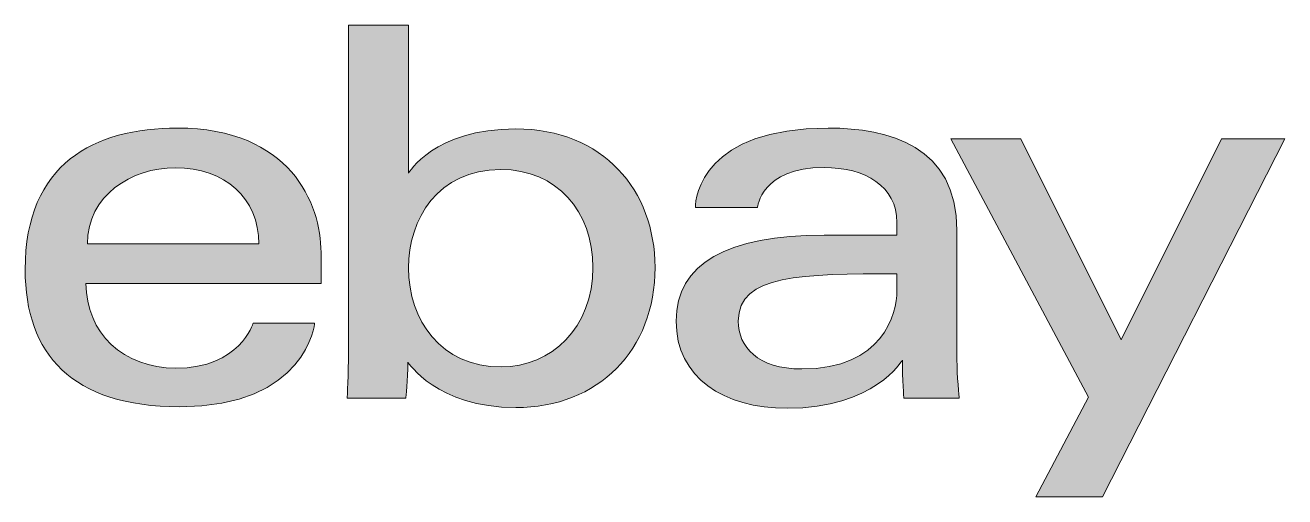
# Model space of a CAD drawing. Header units: inches. Extents: x 57.91 to 62.37, y 11.17 to 12.84.
import ezdxf

# ---------------------------------------------------------------- set-up
doc = ezdxf.new("R2010")
doc.units = ezdxf.units.IN
doc.header["$MEASUREMENT"] = 0
doc.layers.add('Layer 1', color=7, linetype='Continuous')

msp = doc.modelspace()

# ---------------------------------------------------------------- hatches: boundary and pattern name
at = {"layer": 'Layer 1', "true_color": 0x0064d2}
h = msp.add_hatch(color=152, dxfattribs=at)
h.dxf.hatch_style = 2
edge = h.paths.add_edge_path()
edge.add_spline(control_points=[(59.0547, 12.8411), (59.0547, 12.8411), (59.0547, 11.6801), (59.0547, 11.6801), (59.0547, 11.6142), (59.05, 11.5216), (59.05, 11.5216), (59.05, 11.5216), (59.2575, 11.5216), (59.2575, 11.5216), (59.2575, 11.5216), (59.2649, 11.5881), (59.2649, 11.6488), (59.2649, 11.6488), (59.3674, 11.4884), (59.6462, 11.4884), (59.9397, 11.4884), (60.1391, 11.6922), (60.1391, 11.9842), (60.1391, 12.2558), (59.956, 12.4743), (59.6467, 12.4743), (59.357, 12.4743), (59.267, 12.3179), (59.267, 12.3179), (59.267, 12.3179), (59.267, 12.8411), (59.267, 12.8411), (59.267, 12.8411), (59.0547, 12.8411), (59.0547, 12.8411)], knot_values=[0, 0, 0, 0, 1, 1, 1, 2, 2, 2, 3, 3, 3, 4, 4, 4, 5, 5, 5, 6, 6, 6, 7, 7, 7, 8, 8, 8, 9, 9, 9, 10, 10, 10, 10], degree=3, periodic=1)
edge = h.paths.add_edge_path()
edge.add_spline(control_points=[(59.5931, 12.3307), (59.7924, 12.3307), (59.9192, 12.1827), (59.9192, 11.9842), (59.9192, 11.7713), (59.7728, 11.6321), (59.5945, 11.6321), (59.3818, 11.6321), (59.267, 11.7982), (59.267, 11.9823), (59.267, 12.1539), (59.37, 12.3307), (59.5931, 12.3307)], knot_values=[0, 0, 0, 0, 1, 1, 1, 2, 2, 2, 3, 3, 3, 4, 4, 4, 4], degree=3, periodic=1)
at = {"layer": 'Layer 1', "true_color": 0xe53238}
h = msp.add_hatch(color=242, dxfattribs=at)
h.dxf.hatch_style = 2
edge = h.paths.add_edge_path()
edge.add_spline(control_points=[(58.4495, 12.4771), (58.1558, 12.4771), (57.9111, 12.3525), (57.9111, 11.9766), (57.9111, 11.6788), (58.0757, 11.4913), (58.4571, 11.4913), (58.9061, 11.4913), (58.9349, 11.787), (58.9349, 11.787), (58.9349, 11.787), (58.7173, 11.787), (58.7173, 11.787), (58.7173, 11.787), (58.6707, 11.6278), (58.4438, 11.6278), (58.2591, 11.6278), (58.1262, 11.7526), (58.1262, 11.9275), (58.1262, 11.9275), (58.9576, 11.9275), (58.9576, 11.9275), (58.9576, 11.9275), (58.9576, 12.0373), (58.9576, 12.0373), (58.9576, 12.2104), (58.8478, 12.4771), (58.4495, 12.4771)], knot_values=[0, 0, 0, 0, 1, 1, 1, 2, 2, 2, 3, 3, 3, 4, 4, 4, 5, 5, 5, 6, 6, 6, 7, 7, 7, 8, 8, 8, 9, 9, 9, 9], degree=3, periodic=1)
edge = h.paths.add_edge_path()
edge.add_spline(control_points=[(58.4419, 12.3368), (58.6178, 12.3368), (58.7377, 12.2291), (58.7377, 12.0676), (58.7377, 12.0676), (58.131, 12.0676), (58.131, 12.0676), (58.131, 12.2391), (58.2875, 12.3368), (58.4419, 12.3368)], knot_values=[0, 0, 0, 0, 1, 1, 1, 2, 2, 2, 3, 3, 3, 3], degree=3, periodic=1)
at = {"layer": 'Layer 1', "true_color": 0xf5af02}
h = msp.add_hatch(color=40, dxfattribs=at)
h.dxf.hatch_style = 2
edge = h.paths.add_edge_path()
edge.add_spline(control_points=[(60.752, 12.4771), (60.3102, 12.4771), (60.2818, 12.2352), (60.2818, 12.1965), (60.2818, 12.1965), (60.5018, 12.1965), (60.5018, 12.1965), (60.5018, 12.1965), (60.5133, 12.3378), (60.7368, 12.3378), (60.8821, 12.3378), (60.9947, 12.2713), (60.9947, 12.1435), (60.9947, 12.1435), (60.9947, 12.098), (60.9947, 12.098), (60.9947, 12.098), (60.7368, 12.098), (60.7368, 12.098), (60.3946, 12.098), (60.2136, 11.9978), (60.2136, 11.7946), (60.2136, 11.5946), (60.3808, 11.4858), (60.6067, 11.4858), (60.9147, 11.4858), (61.0139, 11.656), (61.0139, 11.656), (61.0139, 11.5883), (61.0191, 11.5216), (61.0191, 11.5216), (61.0191, 11.5216), (61.2146, 11.5216), (61.2146, 11.5216), (61.2146, 11.5216), (61.207, 11.6043), (61.207, 11.6572), (61.207, 11.6572), (61.207, 12.1143), (61.207, 12.1143), (61.207, 12.4141), (60.9653, 12.4771), (60.752, 12.4771)], knot_values=[0, 0, 0, 0, 1, 1, 1, 2, 2, 2, 3, 3, 3, 4, 4, 4, 5, 5, 5, 6, 6, 6, 7, 7, 7, 8, 8, 8, 9, 9, 9, 10, 10, 10, 11, 11, 11, 12, 12, 12, 13, 13, 13, 14, 14, 14, 14], degree=3, periodic=1)
edge = h.paths.add_edge_path()
edge.add_spline(control_points=[(60.9947, 11.9615), (60.9947, 11.9615), (60.9947, 11.9008), (60.9947, 11.9008), (60.9947, 11.8217), (60.9459, 11.6249), (60.6584, 11.6249), (60.501, 11.6249), (60.4335, 11.7035), (60.4335, 11.7946), (60.4335, 11.9604), (60.6608, 11.9615), (60.9947, 11.9615)], knot_values=[0, 0, 0, 0, 1, 1, 1, 2, 2, 2, 3, 3, 3, 4, 4, 4, 4], degree=3, periodic=1)
at = {"layer": 'Layer 1', "true_color": 0x86b817}
h = msp.add_hatch(color=62, dxfattribs=at)
h.dxf.hatch_style = 2
h.paths.add_polyline_path([(61.1858, 12.4392), (61.4332, 12.4392), (61.7883, 11.7278), (62.1426, 12.4392), (62.3667, 12.4392), (61.7214, 11.1727), (61.4863, 11.1727), (61.6725, 11.5258)])

# ---------------------------------------------------------------- linework, layer by layer
at = {"layer": 'Layer 1', "lineweight": 0}
msp.add_lwpolyline([(61.1858, 12.4392), (61.4332, 12.4392), (61.7883, 11.7278), (62.1426, 12.4392), (62.3667, 12.4392), (61.7214, 11.1727), (61.4863, 11.1727), (61.6725, 11.5258), (61.1858, 12.4392)], dxfattribs=at)
for points, knots in [([(59.0547, 12.8411), (59.0547, 12.8411), (59.0547, 11.6801), (59.0547, 11.6801), (59.0547, 11.6142), (59.05, 11.5216), (59.05, 11.5216), (59.05, 11.5216), (59.2575, 11.5216), (59.2575, 11.5216), (59.2575, 11.5216), (59.2649, 11.5881), (59.2649, 11.6488), (59.2649, 11.6488), (59.3674, 11.4884), (59.6462, 11.4884), (59.9397, 11.4884), (60.1391, 11.6922), (60.1391, 11.9842), (60.1391, 12.2558), (59.956, 12.4743), (59.6467, 12.4743), (59.357, 12.4743), (59.267, 12.3179), (59.267, 12.3179), (59.267, 12.3179), (59.267, 12.8411), (59.267, 12.8411), (59.267, 12.8411), (59.0547, 12.8411), (59.0547, 12.8411)], [0, 0, 0, 0, 1, 1, 1, 2, 2, 2, 3, 3, 3, 4, 4, 4, 5, 5, 5, 6, 6, 6, 7, 7, 7, 8, 8, 8, 9, 9, 9, 10, 10, 10, 10]), ([(58.4495, 12.4771), (58.1558, 12.4771), (57.9111, 12.3525), (57.9111, 11.9766), (57.9111, 11.6788), (58.0757, 11.4913), (58.4571, 11.4913), (58.9061, 11.4913), (58.9349, 11.787), (58.9349, 11.787), (58.9349, 11.787), (58.7173, 11.787), (58.7173, 11.787), (58.7173, 11.787), (58.6707, 11.6278), (58.4438, 11.6278), (58.2591, 11.6278), (58.1262, 11.7526), (58.1262, 11.9275), (58.1262, 11.9275), (58.9576, 11.9275), (58.9576, 11.9275), (58.9576, 11.9275), (58.9576, 12.0373), (58.9576, 12.0373), (58.9576, 12.2104), (58.8478, 12.4771), (58.4495, 12.4771)], [0, 0, 0, 0, 1, 1, 1, 2, 2, 2, 3, 3, 3, 4, 4, 4, 5, 5, 5, 6, 6, 6, 7, 7, 7, 8, 8, 8, 9, 9, 9, 9]), ([(60.752, 12.4771), (60.3102, 12.4771), (60.2818, 12.2352), (60.2818, 12.1965), (60.2818, 12.1965), (60.5018, 12.1965), (60.5018, 12.1965), (60.5018, 12.1965), (60.5133, 12.3378), (60.7368, 12.3378), (60.8821, 12.3378), (60.9947, 12.2713), (60.9947, 12.1435), (60.9947, 12.1435), (60.9947, 12.098), (60.9947, 12.098), (60.9947, 12.098), (60.7368, 12.098), (60.7368, 12.098), (60.3946, 12.098), (60.2136, 11.9978), (60.2136, 11.7946), (60.2136, 11.5946), (60.3808, 11.4858), (60.6067, 11.4858), (60.9147, 11.4858), (61.0139, 11.656), (61.0139, 11.656), (61.0139, 11.5883), (61.0191, 11.5216), (61.0191, 11.5216), (61.0191, 11.5216), (61.2146, 11.5216), (61.2146, 11.5216), (61.2146, 11.5216), (61.207, 11.6043), (61.207, 11.6572), (61.207, 11.6572), (61.207, 12.1143), (61.207, 12.1143), (61.207, 12.4141), (60.9653, 12.4771), (60.752, 12.4771)], [0, 0, 0, 0, 1, 1, 1, 2, 2, 2, 3, 3, 3, 4, 4, 4, 5, 5, 5, 6, 6, 6, 7, 7, 7, 8, 8, 8, 9, 9, 9, 10, 10, 10, 11, 11, 11, 12, 12, 12, 13, 13, 13, 14, 14, 14, 14]), ([(58.4419, 12.3368), (58.6178, 12.3368), (58.7377, 12.2291), (58.7377, 12.0676), (58.7377, 12.0676), (58.131, 12.0676), (58.131, 12.0676), (58.131, 12.2391), (58.2875, 12.3368), (58.4419, 12.3368)], [0, 0, 0, 0, 1, 1, 1, 2, 2, 2, 3, 3, 3, 3]), ([(59.5931, 12.3307), (59.7924, 12.3307), (59.9192, 12.1827), (59.9192, 11.9842), (59.9192, 11.7713), (59.7728, 11.6321), (59.5945, 11.6321), (59.3818, 11.6321), (59.267, 11.7982), (59.267, 11.9823), (59.267, 12.1539), (59.37, 12.3307), (59.5931, 12.3307)], [0, 0, 0, 0, 1, 1, 1, 2, 2, 2, 3, 3, 3, 4, 4, 4, 4]), ([(60.9947, 11.9615), (60.9947, 11.9615), (60.9947, 11.9008), (60.9947, 11.9008), (60.9947, 11.8217), (60.9459, 11.6249), (60.6584, 11.6249), (60.501, 11.6249), (60.4335, 11.7035), (60.4335, 11.7946), (60.4335, 11.9604), (60.6608, 11.9615), (60.9947, 11.9615)], [0, 0, 0, 0, 1, 1, 1, 2, 2, 2, 3, 3, 3, 4, 4, 4, 4])]:
    msp.add_open_spline(points, degree=3, knots=knots, dxfattribs=at)

doc.saveas('drawing.dxf')
